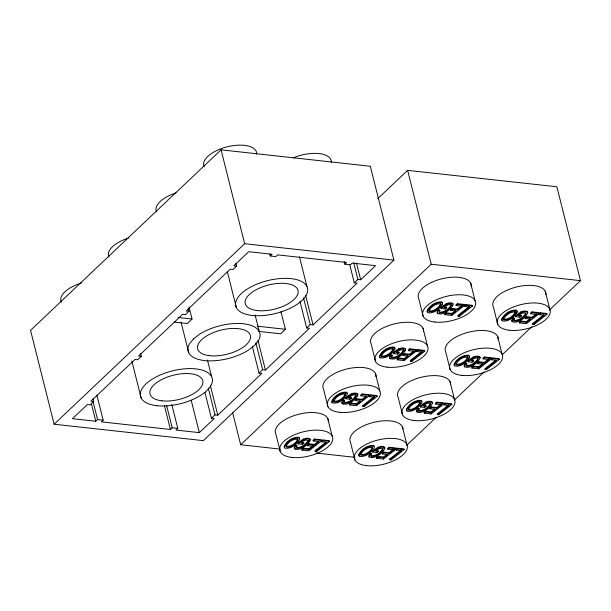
<?xml version="1.0" encoding="UTF-8"?>
<svg xmlns="http://www.w3.org/2000/svg" width="611" height="611" viewBox="0 0 611 611"><rect width="100%" height="100%" fill="white"/><g stroke="black" fill="none" stroke-linecap="round" stroke-linejoin="round"><path stroke-width="0.92" d="M310.136 439.767L309.884 438.698C305.508 436.75 301.017 440.386 298.038 443.196L298.206 443.892L302.392 444.357L303.866 443.189L303.69 442.494L300.795 442.173M357.763 394.637L357.511 393.568C353.143 391.62 348.644 395.256 345.666 398.067L345.841 398.762L350.019 399.22L351.501 398.059L351.325 397.364L348.43 397.043M384.754 447.978L384.502 446.908C380.134 444.961 375.635 448.596 372.657 451.407L372.832 452.102L377.01 452.568L378.492 451.399L378.316 450.704L376.139 450.467M405.399 349.5L405.146 348.43C400.77 346.49 396.279 350.126 393.293 352.937L393.469 353.632L397.654 354.09L399.128 352.929L398.952 352.234L396.058 351.913M432.389 402.848L432.137 401.778C427.761 399.831 423.263 403.466 420.284 406.277L420.46 406.972L424.645 407.43L426.119 406.269L425.943 405.574L423.774 405.337M480.017 357.71L479.765 356.641C475.396 354.701 470.898 358.336 467.919 361.147L468.095 361.842L472.272 362.3L473.754 361.139L473.578 360.444L471.402 360.2M527.652 312.58L527.4 311.511C523.024 309.571 518.525 313.206 515.547 316.017L515.722 316.712L519.908 317.17L521.382 316.009L521.206 315.314L518.311 314.993M286.024 444.984L286.04 446.305C290.416 447.16 297.19 443.006 297.641 438.553L297.305 438.324M333.659 399.854L333.675 401.175C338.189 402.046 344.008 398.013 345.452 393.759M381.287 354.716L381.302 356.045C385.824 356.916 391.643 352.883 393.079 348.629M428.922 309.586L428.937 310.915C433.451 311.786 439.271 307.753 440.714 303.499M503.54 317.796L503.556 319.125C507.932 319.973 514.706 315.826 515.157 311.373M308.349 440.355C305.966 444.304 301.04 448.138 296.243 447.527L295.953 447.023M521.382 316.009L518.487 315.688C520.274 313.886 523.207 312.099 525.811 313.183C523.535 317.14 518.518 320.951 513.752 320.347L513.469 319.843M442.196 304.179L442.54 303.163L441.921 301.91C435.964 301.254 428.769 305.89 426.967 311.465L427.242 311.931M295.991 446.679L296.159 446.267M343.626 401.549L343.787 401.137M370.778 454.477L370.862 455.737C375.597 456.272 381.249 452.484 382.937 448.176M513.507 319.492L513.675 319.087M360.65 453.194L361.009 452.575M408.278 408.056L408.637 407.445M309.861 440.478L308.692 442.104M357.015 396.119L357.496 395.348M404.642 350.989L405.124 350.21M452.277 305.859L452.759 305.08M468.393 358.71L469.187 357.519M516.028 313.58L516.814 312.389M295.709 448.925L294.487 448.497L294.12 447.588L295.464 445.259L296.877 445.251L296.411 448.222C301.147 448.757 306.806 444.968 308.486 440.661L308.295 440.363C305.691 439.278 302.766 441.066 300.971 442.868L303.866 443.189M343.344 403.795L342.114 403.367L341.748 402.458L343.099 400.129L344.512 400.121L344.046 403.092C348.782 403.627 354.433 399.838 356.121 395.531L355.923 395.233C353.318 394.148 350.393 395.936 348.606 397.738L351.501 398.059M390.253 358.512L389.383 357.328L390.727 354.999L392.14 354.991L391.674 357.962C396.409 358.497 402.069 354.708 403.749 350.401L403.558 350.103C400.953 349.018 398.028 350.806 396.233 352.608L399.128 352.929M437.881 313.374L437.01 312.19L438.362 309.869L439.775 309.853L439.309 312.832C444.044 313.367 449.696 309.578 451.384 305.271L451.185 304.973C448.581 303.888 445.656 305.676 443.869 307.478L446.763 307.799L446.588 307.104L443.693 306.783M369.105 456.707L368.845 455.348L370.09 453.469L371.503 453.461L371.037 456.432C375.773 456.967 381.424 453.179 383.112 448.871L382.914 448.573C380.309 447.489 377.384 449.276 375.589 451.078L378.492 451.399M417.244 411.852L416.374 410.668L417.718 408.339L419.131 408.331L418.665 411.302C423.4 411.837 429.052 408.049 430.74 403.741L430.549 403.443C427.944 402.359 425.012 404.146 423.224 405.948L426.119 406.269M464.872 366.722L464.001 365.538L465.353 363.209L466.766 363.201L466.3 366.172C471.035 366.707 476.687 362.919 478.375 358.611L478.176 358.313C475.572 357.229 472.647 359.016 470.852 360.818L473.754 361.139M512.507 321.585L511.636 320.401L512.98 318.079L514.393 318.064L513.927 321.042C518.663 321.577 524.314 317.789 526.002 313.481L525.811 313.183M295.464 445.259L294.372 448.795C300.169 451.254 308.143 445.205 310.335 439.851L310.06 439.393C305.683 437.445 301.185 441.081 298.206 443.892M343.099 400.129L342 403.665C347.796 406.124 355.778 400.075 357.962 394.721L357.687 394.263C353.318 392.315 348.82 395.951 345.841 398.762M390.727 354.999L389.635 358.535C395.424 360.994 403.405 354.945 405.597 349.591L405.322 349.125C400.946 347.185 396.447 350.821 393.469 353.632M438.362 309.869L437.262 313.405C443.059 315.864 451.04 309.815 453.225 304.461L452.95 303.995C448.581 302.055 444.082 305.691 441.104 308.502L440.928 307.807C443.907 304.996 448.405 301.36 452.774 303.3L453.049 303.766M370.09 453.469L368.991 457.005C374.787 459.464 382.769 453.415 384.953 448.062L384.678 447.603C380.309 445.656 375.811 449.291 372.832 452.102M417.718 408.339L416.618 411.875C422.415 414.334 430.396 408.285 432.58 402.932L432.313 402.473C427.937 400.526 423.438 404.161 420.46 406.972M465.353 363.209L464.253 366.745C470.05 369.204 478.031 363.155 480.215 357.802L479.94 357.336C475.572 355.396 471.073 359.031 468.095 361.842M512.98 318.079L511.881 321.615C517.677 324.074 525.659 318.026 527.843 312.672L527.576 312.206C523.199 310.266 518.701 313.901 515.722 316.712M456.822 361.628L457.57 360.872M221.075 149.832L30.55 330.352L54.127 424.225L203.371 440.646L393.896 260.118L370.319 166.253L221.075 149.832L244.652 243.697L54.127 424.225M93.025 398.731L93.72 401.503L90.145 404.887L87.35 404.581L72.465 418.688L95.782 421.254L97.569 419.558L103.167 420.177L96.905 395.225M140.66 353.601L141.355 356.373L137.781 359.757L134.985 359.451L90.924 401.198L93.72 401.503M188.287 308.471L188.982 311.243L185.408 314.627L182.613 314.321L138.552 356.068L141.355 356.373M235.922 263.341L236.617 266.113L233.043 269.497L230.248 269.191L186.187 310.938L188.982 311.243M269.772 254.107L270.238 255.956L272.017 254.268L248.7 251.701L233.814 265.808L236.617 266.113M103.167 420.177L101.38 421.865L170.408 429.464L172.195 427.769L177.793 428.387L171.752 404.36M377.835 198.583L407.629 170.354L556.873 186.775L580.45 280.648L549.274 310.189M344.161 261.393L344.856 264.166L346.643 262.478L277.615 254.879L275.828 256.574L270.238 255.956M177.793 428.387L176.006 430.075L199.323 432.641L214.209 418.543L211.406 418.23L204.906 392.354M280.991 311.747L285.398 329.291L280.64 333.805L258.316 331.353M211.406 418.23L214.98 414.846L217.783 415.152L261.836 373.405L259.041 373.1L252.312 346.3M259.041 373.1L262.615 369.716L265.411 370.022L309.471 328.275L306.669 327.97L299.94 301.17M306.669 327.97L310.243 324.586L313.046 324.892L357.099 283.145L354.304 282.84L349.66 264.357M354.304 282.84L357.878 279.456L360.673 279.762L375.559 265.655L352.242 263.089L350.454 264.784L344.856 264.166M232.592 412.54L240.681 444.747L431.206 264.227L580.45 280.648M406.552 445.411L436.346 417.183M454.355 400.121L484.149 371.893M502.158 354.823L531.952 326.595M523.192 317.636L524.276 316.765M455.195 310.77L451.789 313.451L446.213 312.84L444.732 314.001L444.907 314.696L451.758 315.452L464.849 305.156L464.673 304.461L457.425 303.667L455.936 304.836L456.112 305.531L462.084 306.187L461.908 305.492M461.259 306.004L457.356 309.067L451.926 308.471L450.444 309.64L450.62 310.335L456.05 310.93L451.957 314.146L446.381 313.535L444.907 314.696M450.62 310.335L452.102 309.166L457.532 309.762L462.084 306.187M407.56 355.9L404.154 358.581L398.578 357.97L397.104 359.138L397.28 359.833L404.123 360.582L417.214 350.294L417.038 349.599L409.79 348.797L408.308 349.966L408.476 350.661L414.449 351.317L409.897 354.899L404.467 354.296L402.993 355.465L402.817 354.77L404.291 353.601L409.721 354.204L413.624 351.134M397.28 359.833L398.754 358.665L404.329 359.276L408.415 356.06L402.993 355.465M359.932 401.03L356.526 403.711L350.951 403.1L349.469 404.268L349.645 404.963L356.496 405.712L369.586 395.424L369.411 394.729L362.163 393.927L360.673 395.096L360.849 395.791L366.821 396.447L362.27 400.029L356.839 399.426L355.358 400.595L355.182 399.9L356.664 398.731L362.094 399.334L365.997 396.264M349.645 404.963L351.119 403.795L356.694 404.406L360.788 401.19L355.358 400.595M302.017 450.093L303.491 448.925L309.067 449.536L313.153 446.32L312.977 445.625L308.891 448.841L303.316 448.23L301.842 449.398L302.017 450.093L308.861 450.842L321.951 440.554L321.776 439.859L314.528 439.057L313.046 440.226L313.214 440.921L319.186 441.577L314.634 445.159L309.204 444.564L307.73 445.725L307.554 445.029L309.029 443.869L314.459 444.464L318.362 441.394M520.832 321.05L519.358 322.211L519.526 322.906L526.377 323.662L539.467 313.367L539.292 312.672L532.044 311.877L530.562 313.046L530.73 313.741L536.702 314.398L536.527 313.703L531.975 317.277L526.545 316.681L525.07 317.85L525.246 318.545L530.669 319.141L530.493 318.446L526.407 321.661L520.832 321.05L521.007 321.745L519.526 322.906M525.246 318.545L526.72 317.376L532.15 317.972L536.702 314.398M482.186 364.11L478.772 366.791L473.197 366.18L471.723 367.348L471.898 368.043L478.749 368.792L491.832 358.497L491.664 357.809L484.416 357.007L482.927 358.176L483.102 358.871L489.075 359.528L488.899 358.833L484.347 362.415L478.917 361.811L477.435 362.98L477.611 363.675L483.041 364.271L482.866 363.576M471.898 368.043L473.372 366.875L478.948 367.486L483.041 364.271M477.611 363.675L479.093 362.506L484.523 363.11L489.075 359.528M434.551 409.24L431.145 411.921L425.569 411.31L424.095 412.478L424.263 413.173L431.114 413.922L444.205 403.634L444.029 402.939L436.781 402.137L435.299 403.306L435.467 404.001L441.44 404.658L441.264 403.963L436.712 407.545L431.282 406.941L429.808 408.11L429.984 408.805L435.406 409.401L431.32 412.616L425.745 412.005L424.263 413.173M429.984 408.805L431.458 407.636L436.888 408.24L441.44 404.658M386.923 454.378L383.509 457.051L377.934 456.44L376.46 457.608L376.636 458.303L383.487 459.052L396.57 448.764L396.402 448.069L389.154 447.267L387.664 448.436L387.84 449.131L393.812 449.788L393.637 449.093M392.988 449.604L389.085 452.675L383.655 452.079L382.173 453.24L382.349 453.935L387.779 454.531L383.685 457.746L378.11 457.135L376.636 458.303M382.349 453.935L383.83 452.766L389.26 453.37L393.812 449.788M441.104 308.502L445.282 308.96L446.763 307.799M462.489 306.18L463.94 305.034M465.964 304.606L464.482 305.775L464.658 306.47L469.699 307.02L469.523 306.325L457.906 315.452L458.082 316.147L459.373 316.292L472.456 305.996L472.28 305.301L465.964 304.606L466.14 305.301L464.658 306.47M458.082 316.147L469.699 307.02M465.009 311.022L466.468 309.876M414.861 351.31L416.312 350.164M418.336 349.736L416.855 350.905L417.03 351.6L422.064 352.15L421.888 351.455L410.279 360.582L410.447 361.277L411.738 361.422L424.828 351.126L424.653 350.431L418.336 349.736L418.504 350.431L417.03 351.6M410.447 361.277L422.064 352.15M359.23 402.733L360.681 401.587M362.819 406.407L364.11 406.552L377.193 396.256L377.018 395.561L370.701 394.866L369.22 396.035L369.395 396.73L374.436 397.28L362.819 406.407L362.644 405.712L374.26 396.585M369.395 396.73L370.877 395.561L377.193 396.256M372.657 398.998L374.115 397.853M311.595 447.863L313.053 446.717M315.184 451.544L316.475 451.682L329.566 441.386L329.39 440.691L323.074 439.996L321.592 441.165L321.768 441.86L326.801 442.417L315.184 451.544L315.016 450.849L325.9 442.288M321.768 441.86L323.242 440.691L329.566 441.386M521.007 321.745L526.583 322.356L530.669 319.141M532.7 324.357L533.991 324.502L547.082 314.207L546.906 313.512L540.582 312.817L539.108 313.985L539.284 314.68L544.317 315.23L532.7 324.357L532.532 323.662L543.416 315.108M539.284 314.68L540.758 313.512L547.082 314.207M485.119 362.949L486.57 361.811M485.073 369.487L486.364 369.632L499.447 359.337L499.271 358.642L492.955 357.947L491.473 359.115L491.649 359.81L496.682 360.36L485.073 369.487L484.897 368.792L495.788 360.238M491.649 359.81L493.13 358.642L499.447 359.337M437.438 414.617L438.729 414.762L451.819 404.467L451.644 403.772L445.32 403.077L443.846 404.245L444.021 404.94L449.054 405.49L437.438 414.617L437.27 413.922L448.879 404.795M444.021 404.94L445.495 403.772L451.819 404.467M442.914 410.638L444.373 409.492M393.492 450.353L394.943 449.207M397.692 448.207L396.211 449.375L396.386 450.07L401.419 450.628L401.251 449.933L389.635 459.06L389.81 459.755L391.101 459.892L404.184 449.597L404.008 448.902L397.692 448.207L397.868 448.902L396.386 450.07M389.81 459.755L401.419 450.628M456.112 305.531L457.593 304.362L464.849 305.156M408.476 350.661L409.966 349.492L417.214 350.294M360.849 395.791L362.331 394.622L369.586 395.424M313.214 440.921L314.703 439.752L321.951 440.554M530.73 313.741L532.219 312.572L539.467 313.367M483.102 358.871L484.584 357.702L491.832 358.497M435.467 404.001L436.957 402.832L444.205 403.634M387.84 449.131L389.322 447.962L396.57 448.764M189.02 307.012L192.037 319.018L187.272 323.532L174.25 322.104M438.53 310.564L439.943 310.548M513.156 318.774L514.569 318.759M390.903 355.694L392.315 355.686M465.521 363.904L466.934 363.889M343.267 400.824L344.68 400.816M417.893 409.034L419.306 409.026M295.64 445.954L297.053 445.946M370.258 454.164L371.671 454.156M244.652 243.697L393.896 260.118M466.14 305.301L472.456 305.996M178.084 317.483L192.037 319.018M257.491 326.221L285.398 329.291M418.504 350.431L424.828 351.126M397.868 448.902L404.184 449.597M307.73 445.725L313.153 446.32M389.635 459.06L390.925 459.197L391.101 459.892M240.681 444.747L280.357 449.116M316.246 453.064L354.976 457.326M439.133 312.137C443.869 312.672 449.52 308.883 451.208 304.576M355.388 394.332L355.946 394.836C354.258 399.143 348.606 402.932 343.871 402.397L343.588 401.893M380.111 357.382L379.339 356.595C381.142 351.02 388.336 346.384 394.294 347.04L395.088 348.996C392.43 354.059 385.724 359.283 379.782 357.756L379.515 357.29C381.31 351.715 388.512 347.079 394.469 347.735L394.989 348.239M407.102 410.722L406.33 409.935C408.125 404.36 415.327 399.724 421.285 400.381L421.903 401.641M332.483 402.512L331.704 401.725C333.507 396.149 340.701 391.514 346.658 392.17L347.453 394.126C344.795 399.189 338.097 404.413 332.155 402.886L331.88 402.42C333.682 396.845 340.877 392.209 346.834 392.865L347.354 393.369M359.474 455.852L358.695 455.065C360.498 449.49 367.692 444.854 373.649 445.511L374.169 446.015M478.001 357.618L478.199 357.916C476.511 362.224 470.86 366.012 466.124 365.477L465.842 364.973M501.86 320.141L501.593 319.675C503.388 314.1 510.59 309.464 516.547 310.121L517.166 311.373M454.233 365.271L453.958 364.805C455.76 359.23 462.955 354.594 468.912 355.251L469.531 356.511M284.344 447.321L284.077 446.855C285.879 441.279 293.074 436.644 299.031 437.3L299.65 438.561M391.216 356.763L391.506 357.267C396.233 357.802 401.893 354.013 403.573 349.706M418.207 410.103L418.489 410.607C423.224 411.142 428.884 407.354 430.564 403.046M467.53 356.503C467.079 360.956 460.304 365.103 455.921 364.255L455.745 363.469M419.894 401.633C419.444 406.086 412.669 410.233 408.293 409.385L408.11 408.599M545.256 291.271L549.679 308.876M540.582 312.817L540.758 313.512M532.044 311.877L532.219 312.572M533.815 323.807L533.991 324.502M531.975 317.277L532.15 317.972M526.545 316.681L526.72 317.376M526.407 321.661L526.583 322.356M520.878 311.824L521.053 312.519M519.732 316.475L519.908 317.17M497.812 324.54L493.39 306.936A27.205 12.434 -14.1 0 1 517.036 286.865A27.205 12.434 -14.1 0 1 545.852 294.471M497.629 336.401L502.043 354.006M492.955 357.947L493.13 358.642M470.638 283.061L475.06 300.665M484.416 357.007L484.584 357.702M484.347 362.415L484.523 363.11M478.917 361.811L479.093 362.506M478.772 366.791L478.948 367.486M478.573 368.097L478.749 368.792M473.25 356.954L473.418 357.649M457.425 303.667L457.593 304.362M473.197 366.18L473.372 366.875M459.197 315.597L459.373 316.292M457.356 309.067L457.532 309.762M451.926 308.471L452.102 309.166M451.789 313.451L451.957 314.146M451.582 314.757L451.758 315.452M446.259 303.614L446.435 304.309M446.504 304.568L446.679 305.263M445.106 308.265L445.282 308.96M446.213 312.84L446.381 313.535M407.629 170.354L431.206 264.227M450.177 369.67L445.755 352.066A27.205 12.434 -14.1 0 1 469.401 331.994A27.205 12.434 -14.1 0 1 498.225 339.601M449.994 381.539L454.416 399.136M445.32 403.077L445.495 403.772M423.186 316.33L418.772 298.726A27.205 12.434 -14.1 0 1 442.41 278.654A27.205 12.434 -14.1 0 1 471.234 286.261M423.003 328.191L427.425 345.795M436.781 402.137L436.957 402.832M438.553 414.067L438.729 414.762M436.712 407.545L436.888 408.24M431.282 406.941L431.458 407.636M431.145 411.921L431.32 412.616M430.946 413.227L431.114 413.922M425.615 402.084L425.791 402.779M424.469 406.735L424.645 407.43M409.79 348.797L409.966 349.492M425.569 411.31L425.745 412.005M411.562 360.727L411.738 361.422M409.721 354.204L409.897 354.899M404.291 353.601L404.467 354.296M404.154 358.581L404.329 359.276M403.955 359.887L404.123 360.582M398.624 348.744L398.8 349.439M398.868 349.698L399.044 350.393M397.478 353.395L397.654 354.09M398.578 357.97L398.754 358.665M402.55 414.8L398.128 397.196A27.205 12.434 -14.1 0 1 420.91 377.338A27.205 12.434 -14.1 0 1 450.613 383.899M402.366 426.669L406.781 444.266M356.496 263.127L360.673 279.762M353.7 262.822L357.878 279.456M375.559 361.46L371.137 343.856A27.205 12.434 -14.1 0 1 394.782 323.784A27.205 12.434 -14.1 0 1 423.606 331.391M375.375 373.329L379.798 390.925M389.154 447.267L389.322 447.962M389.085 452.675L389.26 453.37M370.701 394.866L370.877 395.561M383.655 452.079L383.83 452.766M383.509 457.051L383.685 457.746M383.311 458.357L383.487 459.052M377.988 447.221L378.156 447.916M376.834 451.873L377.01 452.568M377.934 456.44L378.11 457.135M362.163 393.927L362.331 394.622M363.935 405.857L364.11 406.552M362.094 399.334L362.27 400.029M356.664 398.731L356.839 399.426M356.526 403.711L356.694 404.406M350.997 393.881L351.172 394.569M351.241 394.836L351.417 395.523M349.843 398.525L350.019 399.22M350.951 403.1L351.119 403.795M354.915 459.93L350.493 442.333A27.205 12.434 -14.1 0 1 373.275 422.468A27.205 12.434 -14.1 0 1 402.985 429.029M299.466 256.826L306.898 286.391M305.615 295.319L313.046 324.892M303.514 297.786L310.243 324.586M327.924 406.59L323.509 388.993A27.205 12.434 -14.1 0 1 347.147 368.914A27.205 12.434 -14.1 0 1 375.971 376.521M327.74 418.459L332.163 436.055M323.074 439.996L323.242 440.691M314.528 439.057L314.703 439.752M316.299 450.987L316.475 451.682M314.459 444.464L314.634 445.159M309.029 443.869L309.204 444.564M308.891 448.841L309.067 449.536M303.362 439.011L303.537 439.706M303.606 439.966L303.782 440.661M302.216 443.662L302.392 444.357M303.316 448.23L303.491 448.925M255.085 314.894L259.263 331.529M257.987 340.449L265.411 370.022M255.879 342.916L262.615 369.716M280.296 451.72L275.874 434.123A27.205 12.434 -14.1 0 1 299.52 414.044A27.205 12.434 -14.1 0 1 328.344 421.651M227.338 271.651L236.388 307.684M207.457 360.024L211.635 376.659M210.352 385.587L217.783 415.152M208.252 388.046L214.98 414.846M181.1 322.325L188.761 352.814M191.197 400.297L199.323 432.641M166.62 405.589L172.195 427.769M164.374 405.437L170.408 429.464M131.846 360.986L141.126 397.952M93.162 402L97.569 419.558M91.375 403.695L95.782 421.254M372.443 447.099C370.999 451.353 365.179 455.386 360.658 454.515L360.482 453.729M61.321 302.124A27.205 12.434 -14.1 0 1 81.53 282.977M108.957 256.994A27.205 12.434 -14.1 0 1 128.325 238.107M293.303 157.875A27.205 12.434 -14.1 0 1 331.299 162.473M156.584 211.864A27.205 12.434 -14.1 0 1 175.953 192.977M204.219 166.734A27.205 12.434 -14.1 0 1 227.857 146.663A27.205 12.434 -14.1 0 1 256.681 154.262M298.015 440.035C295.877 443.892 290.775 447.947 286.215 447L286.04 446.664C287.498 442.379 293.341 438.469 297.817 439.248L298.015 440.035M345.643 394.905C343.512 398.762 338.402 402.817 333.843 401.87L333.675 401.534C335.134 397.249 340.969 393.339 345.452 394.118L345.643 394.905M393.278 349.767C391.139 353.624 386.037 357.687 381.478 356.74L381.302 356.404C382.761 352.119 388.604 348.209 393.079 348.988L393.278 349.767M372.634 448.245C370.503 452.102 365.393 456.157 360.834 455.21L360.666 454.874C362.124 450.59 367.959 446.679 372.435 447.458L372.634 448.245M440.905 304.637C438.774 308.494 433.665 312.549 429.105 311.61L428.937 311.274C430.396 306.989 436.231 303.079 440.714 303.858L440.905 304.637M420.269 403.115C418.13 406.972 413.021 411.027 408.469 410.08L408.293 409.744C409.752 405.46 415.595 401.549 420.07 402.328L420.269 403.115M467.896 357.977C465.765 361.834 460.656 365.897 456.096 364.95L455.928 364.614C457.379 360.33 463.222 356.419 467.698 357.198L467.896 357.977M515.531 312.847C513.393 316.704 508.283 320.76 503.731 319.82L503.556 319.484C505.014 315.2 510.857 311.289 515.333 312.068L515.531 312.847M284.428 446.198L284.52 448.016C290.462 449.543 297.167 444.319 299.825 439.256L299.207 437.995C293.356 437.178 287.674 441.7 284.428 446.198M359.054 454.408L359.146 456.226C365.08 457.754 371.786 452.53 374.444 447.466L373.825 446.206C367.982 445.388 362.292 449.91 359.054 454.408M427.326 310.808L427.417 312.626C433.359 314.153 440.057 308.929 442.715 303.858L442.097 302.605C436.254 301.788 430.564 306.31 427.326 310.808M406.682 409.278L406.773 411.096C412.715 412.624 419.421 407.4 422.079 402.336L421.46 401.076C415.61 400.258 409.928 404.78 406.682 409.278M454.317 364.148L454.408 365.966C460.343 367.494 467.048 362.27 469.706 357.206L469.088 355.946C463.245 355.128 457.555 359.65 454.317 364.148M501.944 319.018L502.036 320.836C507.978 322.364 514.683 317.14 517.341 312.068L516.723 310.816C510.872 309.998 505.19 314.52 501.944 319.018M193.58 338.822L189.593 343.703A36.981 16.902 -14.1 0 0 204.586 360.574A36.981 16.902 -14.1 0 0 248.379 350.172L254.443 345.521L258.43 340.64A36.981 16.902 -14.1 0 0 243.438 323.769A36.981 16.902 -14.1 0 0 199.644 334.171L193.58 338.822M366.562 465.635A27.205 12.434 -14.1 0 0 407.384 447.466A27.205 12.434 -14.1 0 0 368.609 443.196A27.205 12.434 -14.1 0 0 366.562 465.635M339.571 412.295A27.205 12.434 -14.1 0 0 380.393 394.118A27.205 12.434 -14.1 0 0 341.618 389.856A27.205 12.434 -14.1 0 0 339.571 412.295M414.189 420.505A27.205 12.434 -14.1 0 0 455.012 402.328A27.205 12.434 -14.1 0 0 416.236 398.067A27.205 12.434 -14.1 0 0 414.189 420.505M387.206 367.165A27.205 12.434 -14.1 0 0 428.021 348.988A27.205 12.434 -14.1 0 0 389.253 344.726A27.205 12.434 -14.1 0 0 387.206 367.165M434.833 322.035A27.205 12.434 -14.1 0 0 475.656 303.858A27.205 12.434 -14.1 0 0 436.88 299.596A27.205 12.434 -14.1 0 0 434.833 322.035M291.943 457.425A27.205 12.434 -14.1 0 0 332.758 439.256A27.205 12.434 -14.1 0 0 293.99 434.986A27.205 12.434 -14.1 0 0 291.943 457.425M461.824 375.375A27.205 12.434 -14.1 0 0 502.647 357.198A27.205 12.434 -14.1 0 0 463.871 352.937A27.205 12.434 -14.1 0 0 461.824 375.375M509.452 330.245A27.205 12.434 -14.1 0 0 550.274 312.068A27.205 12.434 -14.1 0 0 511.499 307.807A27.205 12.434 -14.1 0 0 509.452 330.245M209.726 355.709A27.205 12.434 -14.1 0 0 250.541 337.532A27.205 12.434 -14.1 0 0 211.773 333.27A27.205 12.434 -14.1 0 0 209.726 355.709M252.221 315.444A36.981 16.902 -14.1 0 0 307.707 290.737A36.981 16.902 -14.1 0 0 255.001 284.94A36.981 16.902 -14.1 0 0 252.221 315.444M257.353 310.579A27.205 12.434 -14.1 0 0 298.176 292.402A27.205 12.434 -14.1 0 0 259.4 288.14A27.205 12.434 -14.1 0 0 257.353 310.579M156.958 405.704A36.981 16.902 -14.1 0 0 212.445 380.997A36.981 16.902 -14.1 0 0 159.738 375.2A36.981 16.902 -14.1 0 0 156.958 405.704M162.091 400.839A27.205 12.434 -14.1 0 0 202.913 382.669A27.205 12.434 -14.1 0 0 164.138 378.4A27.205 12.434 -14.1 0 0 162.091 400.839"/></g></svg>
